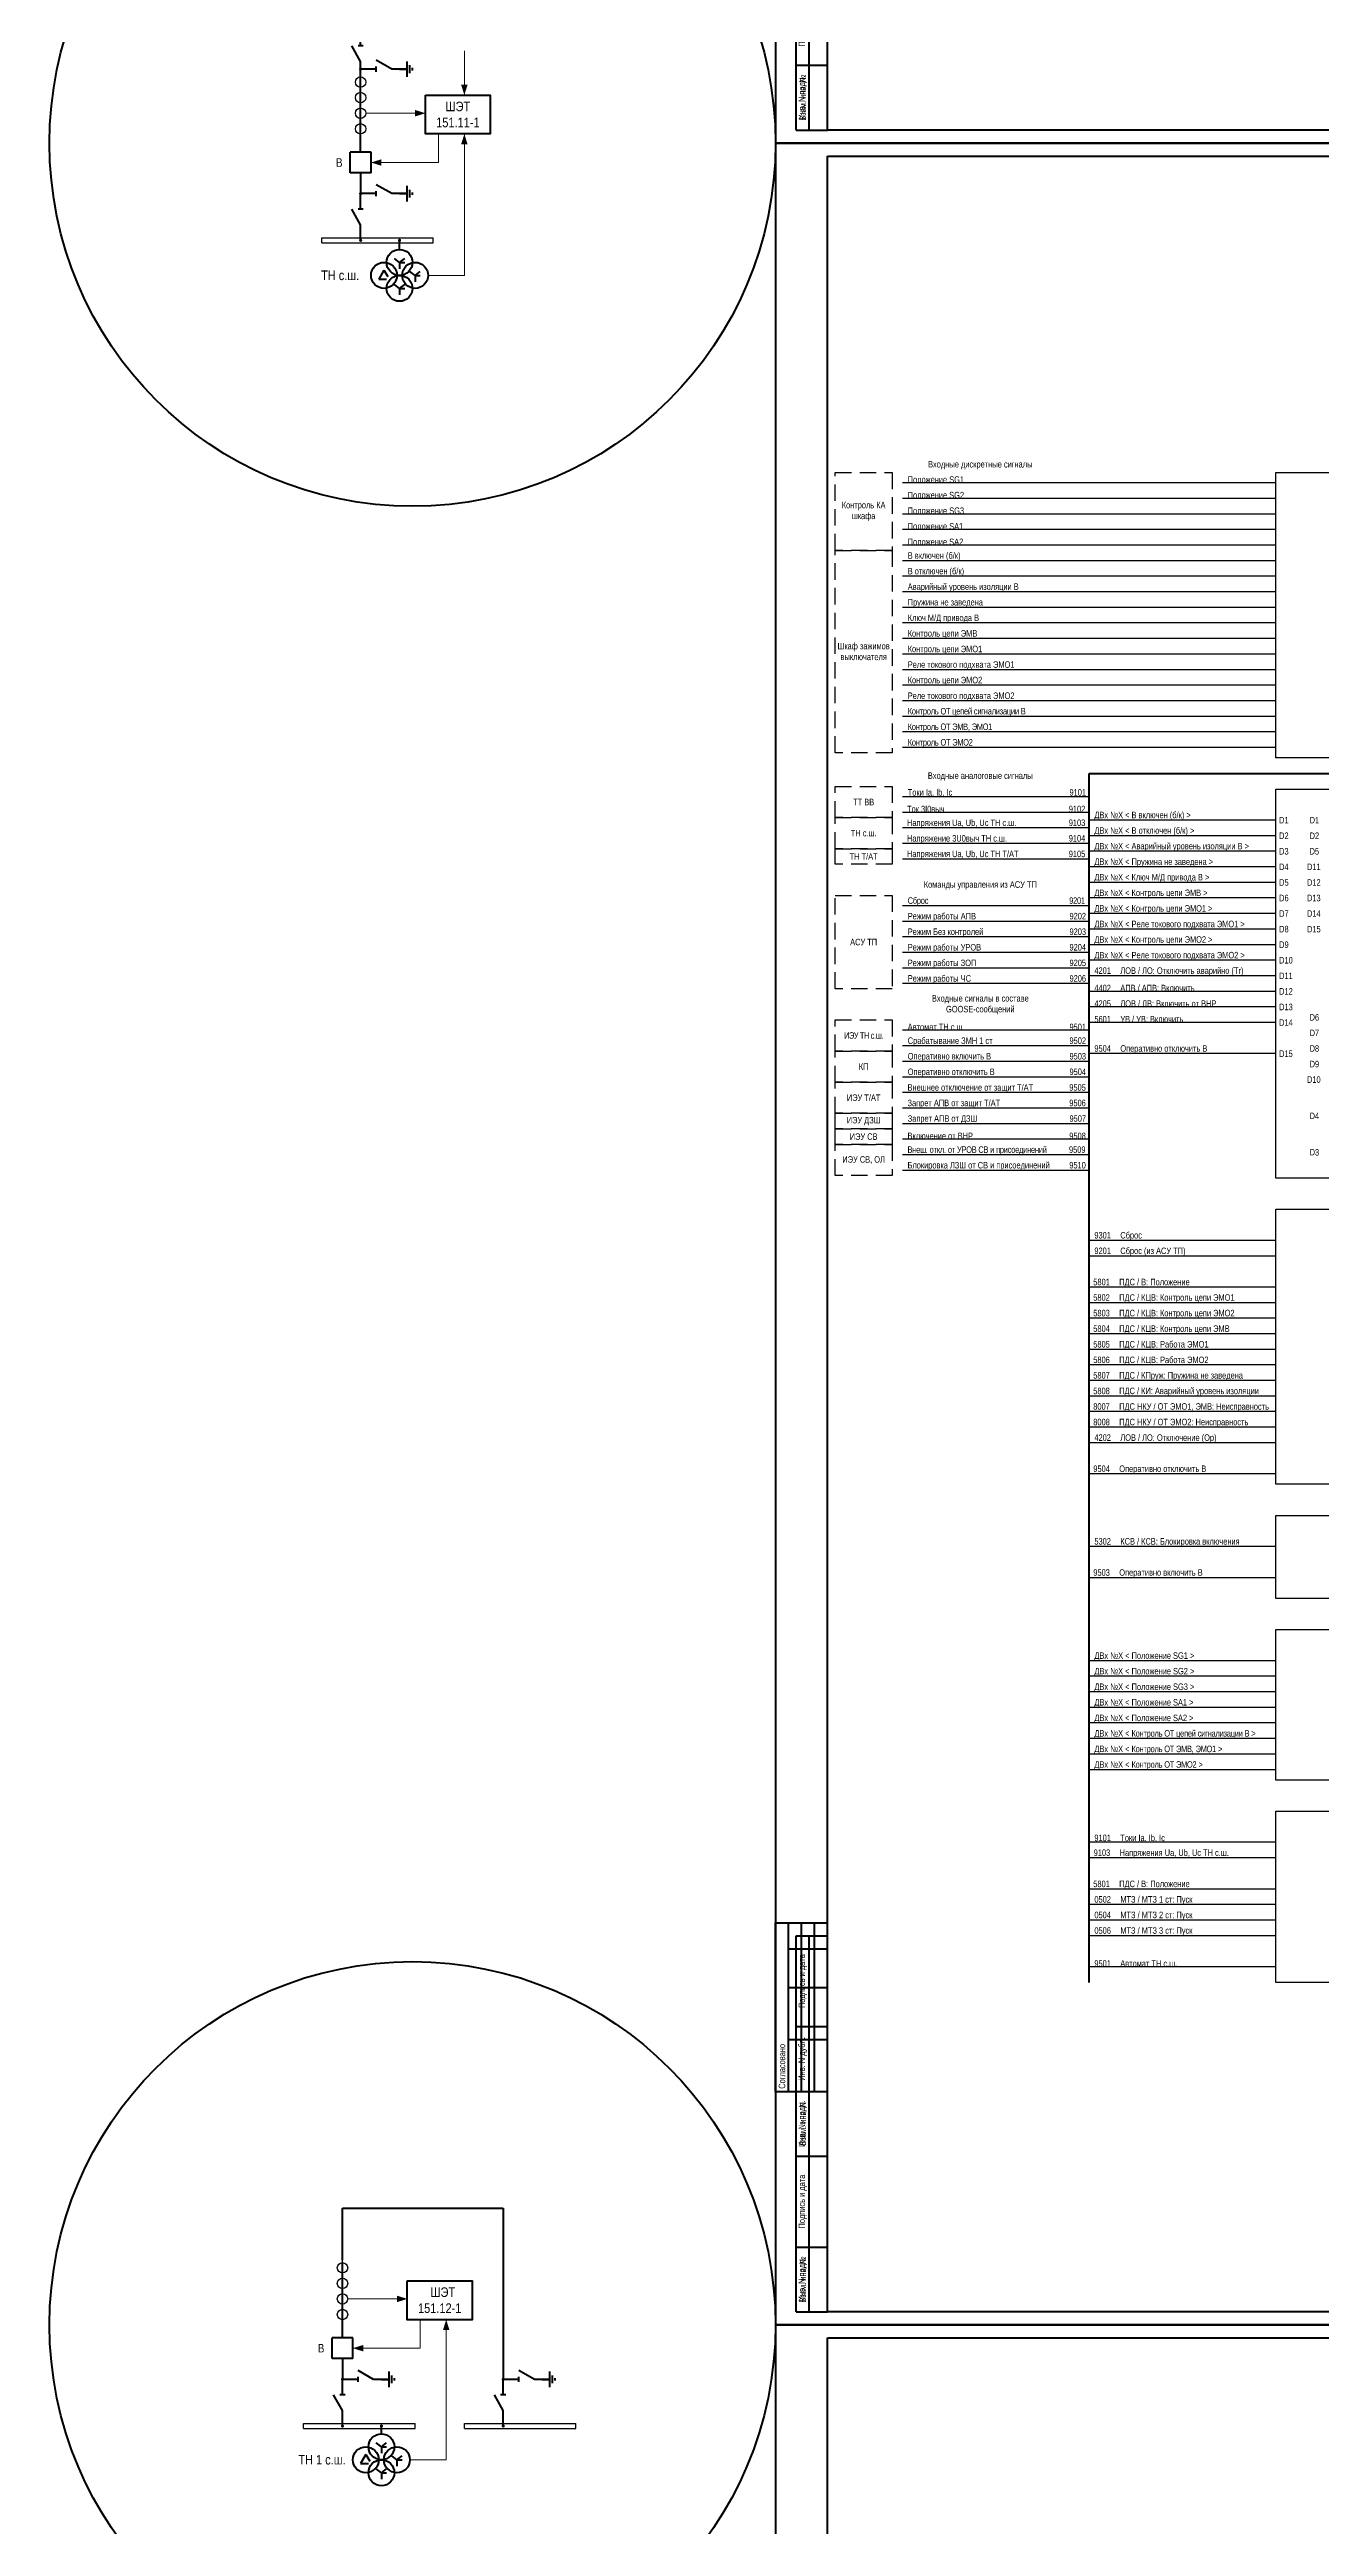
# Model space of a CAD drawing. Header units: millimetres. Extents: x 2179 to 12176, y -20554 to -12004.
# Drawn here: x 10410 to 10901, y -13904 to -12949 of the extents above; entities that cross this region are included whole.
import ezdxf
from ezdxf.enums import TextEntityAlignment as Align

# ---------------------------------------------------------------- set-up
doc = ezdxf.new("R2010")
doc.units = ezdxf.units.MM
doc.linetypes.add('штриховая2', pattern=[9.525, 6.35, -3.175])
for name, color, linetype, lineweight in [('GOOSE', 224, 'Continuous', 30), ('MMS', 190, 'Continuous', 30), ('Внутренняя шина', 4, 'Continuous', 70), ('Вход-Аналоги', 5, 'Continuous', 30), ('Дискретные входы', 134, 'Continuous', 30), ('Линии связи', 75, 'Continuous', 30), ('Основная', 7, 'Continuous', 30), ('Основная сплошная', 7, 'Continuous', 30), ('Сигналы внутр.', 13, 'Continuous', 30), ('Толстая', 7, 'Continuous', 53), ('Тонкая', 7, 'Continuous', 13)]:
    doc.layers.add(name, color=color, linetype=linetype, lineweight=lineweight)
doc.layers.add('Рамка внешняя', color=8, linetype='Continuous', lineweight=40, plot=False)
doc.styles.add('2.5_Gost_RD', font='ARIALN.TTF', dxfattribs={"height": 2.5})
doc.styles.add('Narrow', font='ARIALN.TTF')
doc.styles.add('Вывод', font='tahoma.ttf', dxfattribs={"height": 2.5})
doc.styles.add('Компонент', font='ARIALN.TTF', dxfattribs={"height": 3.5})
doc.styles.add('Табл дан', font='ARIALN.TTF')

# ---------------------------------------------------------------- blocks, each defined once
blk = doc.blocks.new('*T91')
at = {"color": 0, "linetype": 'ByBlock', "lineweight": 50, "transparency": 16777216}
for p, q in [((0, 0), (0, 85)), ((0, 85), (12, 85)), ((5, 0), (5, 85)), ((12, 0), (12, 85)), ((0, 60), (12, 60)), ((0, 25), (12, 25)), ((0, 0), (12, 0))]:
    blk.add_line(p, q, dxfattribs=at)
at = {"color": 0, "transparency": 16777216, "char_height": 2.5, "attachment_point": 5, "rotation": 90, "style": '2.5_Gost_RD'}
for s, insert, width in [('Инв. № подл.', (2.5, 72.5), 23), ('Подпись и дата', (2.5, 42.5), 33), ('Взам. инв. №', (2.5, 12.5), 23)]:
    blk.add_mtext(s, dxfattribs=dict(at, insert=insert, width=width))
blk = doc.blocks.new('*T92')
at = {"color": 0, "linetype": 'ByBlock', "lineweight": 50, "transparency": 16777216}
for p, q in [((0, 0), (0, 65)), ((0, 65), (20, 65)), ((5, 0), (5, 65)), ((20, 0), (20, 65)), ((5, 55), (20, 55)), ((5, 40), (20, 40)), ((5, 20), (20, 20)), ((0, 0), (20, 0))]:
    blk.add_line(p, q, dxfattribs=at)
at = {"color": 0, "linetype": 'ByBlock', "lineweight": -2, "transparency": 16777216}
for p, q in [((10, 0), (10, 65)), ((15, 0), (15, 65))]:
    blk.add_line(p, q, dxfattribs=at)
at = {"color": 0, "transparency": 16777216, "insert": (2.5, 1), "char_height": 2.5, "width": 63, "attachment_point": 4, "rotation": 90, "style": '2.5_Gost_RD'}
blk.add_mtext('Согласовано', dxfattribs=at)
blk = doc.blocks.new('*T93')
at = {"color": 0, "linetype": 'ByBlock', "lineweight": 50, "transparency": 16777216}
for p, q in [((0, 0), (0, 145)), ((0, 145), (12, 145)), ((5, 0), (5, 145)), ((12, 0), (12, 145)), ((0, 110), (12, 110)), ((0, 85), (12, 85)), ((0, 60), (12, 60)), ((0, 25), (12, 25)), ((0, 0), (12, 0))]:
    blk.add_line(p, q, dxfattribs=at)
at = {"color": 0, "transparency": 16777216, "char_height": 2.5, "attachment_point": 5, "rotation": 90, "style": '2.5_Gost_RD'}
for s, insert, width in [('{\\C256;Подпись и дата}', (2.5, 127.5), 33), ('{\\C256;Инв. N дубл.}', (2.5, 97.5), 23), ('{\\C256;Взам. инв. N}', (2.5, 72.5), 23), ('Подпись и дата', (2.5, 42.5), 33), ('Инв. N подл.', (2.5, 12.5), 23)]:
    blk.add_mtext(s, dxfattribs=dict(at, insert=insert, width=width))
blk = doc.blocks.new('*U90')
blk.add_lwpolyline([(0, 0), (1189, 0), (1189, 841), (0, 841)], close=True)
at = {"lineweight": 50}
blk.add_lwpolyline([(20, 836), (1184, 836), (1184, 5), (20, 5)], close=True, dxfattribs=at)
for name, p in [('*T92', (0, 90)), ('*T93', (8, 5)), ('*T91', (8, 5))]:
    blk.add_blockref(name, p)
at = {"style": '2.5_Gost_RD', "flags": 8}
blk.add_attdef('ФОРМАТ', text='', height=2.5, dxfattribs=at).set_placement((1134, 4), align=Align.TOP_LEFT)
blk = doc.blocks.new('*U66')
at = {"color": 0}
for p, q in [((0, 0), (-8, 0)), ((-8, -8), (-8, 0)), ((0, -8), (0, 0)), ((0, -8), (-8, -8))]:
    blk.add_line(p, q, dxfattribs=at)
at = {"layer": 'Основная', "style": 'Компонент'}
blk.add_attdef('ОУ', text='', height=3.5, dxfattribs=at).set_placement((-15, -3), align=Align.MIDDLE_CENTER)
blk = doc.blocks.new('*U60')
at = {"color": 0}
blk.add_line((0, 0), (6, 3.43), dxfattribs=at)
blk = doc.blocks.new('*U52')
at = {"color": 0}
blk.add_line((0, -1), (0, 1), dxfattribs=at)
blk = doc.blocks.new('*U74')
at = {"color": 0}
for p, q in [((0, 3), (0, 9)), ((0, -9), (0, -3))]:
    blk.add_line(p, q, dxfattribs=at)
at = {"color": 0, "ltscale": 0.25, "rotation": 89.99999999999999}
for name, p in [('*U60', (0, -3)), ('*U52', (0, 3))]:
    blk.add_blockref(name, p, dxfattribs=at)
at = {"layer": 'Основная'}
for tag, height, style, p in [('ОУ', 3.5, 'Компонент', (-12, 0)), ('В1', 2.5, 'Вывод', (2, 7)), ('В2', 2.5, 'Вывод', (2, -7))]:
    blk.add_attdef(tag, text='', height=height, dxfattribs=dict(at, style=style)).set_placement(p, align=Align.MIDDLE_CENTER)
blk = doc.blocks.new('*U135')
at = {"ltscale": 0.25}
blk.add_circle((0, 0), 2, dxfattribs=at)
at = {"layer": 'Основная', "color": 0, "lineweight": -2}
blk.add_line((0, -3), (0, 3), dxfattribs=at)
at = {"layer": 'Основная', "style": 'Компонент'}
blk.add_attdef('ОУ', text='', height=3.5, dxfattribs=at).set_placement((-6, 0), align=Align.MIDDLE_CENTER)
blk = doc.blocks.new('*U156')
at = {"color": 0}
for p, q in [((0, 3), (0, 9)), ((0, -9), (0, -3))]:
    blk.add_line(p, q, dxfattribs=at)
at = {"color": 0, "ltscale": 0.25, "rotation": 89.99999999999999}
for name, p in [('*U60', (0, -3)), ('*U52', (0, 3))]:
    blk.add_blockref(name, p, dxfattribs=at)
at = {"layer": 'Основная'}
for tag, height, style, p in [('ОУ', 3.5, 'Компонент', (-12, 0)), ('В1', 2.5, 'Вывод', (2, 7)), ('В2', 2.5, 'Вывод', (2, -7))]:
    blk.add_attdef(tag, text='', height=height, dxfattribs=dict(at, style=style)).set_placement(p, align=Align.MIDDLE_CENTER)
blk = doc.blocks.new('*U77')
at = {"color": 0}
for p, q in [((-3, 0), (0, 0)), ((0, -3), (0, 3)), ((1, -1.5), (1, 1.5)), ((2, -0.5), (2, 0.5))]:
    blk.add_line(p, q, dxfattribs=at)
blk = doc.blocks.new('*U76')
at = {"color": 0}
for p, q in [((-3, 0), (-9, 0)), ((9, 0), (3, 0))]:
    blk.add_line(p, q, dxfattribs=at)
at = {"color": 0, "ltscale": 0.25, "xscale": -1}
for name, p in [('*U60', (3, 0)), ('*U52', (-3, 0))]:
    blk.add_blockref(name, p, dxfattribs=at)
at = {"layer": 'Основная'}
for tag, height, style, p in [('ОУ', 3.5, 'Компонент', (0, 12)), ('В1', 2.5, 'Вывод', (-7, -2)), ('В2', 2.5, 'Вывод', (7, -2))]:
    blk.add_attdef(tag, text='', height=height, dxfattribs=dict(at, style=style)).set_placement(p, align=Align.MIDDLE_CENTER)
blk = doc.blocks.new('*U155')
at = {"color": 0, "lineweight": -2}
for p, q in [((0, 0), (43, 0)), ((0, -2), (0, 0)), ((43, -2), (43, 0)), ((0, -2), (43, -2))]:
    blk.add_line(p, q, dxfattribs=at)
at = {"layer": 'Основная', "style": 'Компонент'}
blk.add_attdef('ОШ', text='', height=3.5, dxfattribs=at).set_placement((6, 4), align=Align.MIDDLE_CENTER)
blk = doc.blocks.new('*U137')
at = {"color": 0, "ltscale": 0.35}
for p, q in [((0, 2), (-2, -1.5)), ((0, 2), (1.5, -0.5)), ((-2, -1.5), (1, -1.5))]:
    blk.add_line(p, q, dxfattribs=at)
blk.add_circle((0, 0), 5, dxfattribs=at)
at = {"ltscale": 0.35, "style": 'Компонент'}
blk.add_attdef('ОУ', text='', height=3.5, dxfattribs=at).set_placement((-3, 10), align=Align.MIDDLE_CENTER)
blk = doc.blocks.new('*U138')
at = {"color": 0, "ltscale": 0.35}
for q in [(-2, 1.5), (2, 1.5), (2, 0), (0, -2.5)]:
    blk.add_line((0, 0), q, dxfattribs=at)
blk.add_circle((0, 0), 5, dxfattribs=at)
at = {"ltscale": 0.35, "style": 'Компонент'}
blk.add_attdef('ОУ', text='', height=3.5, dxfattribs=at).set_placement((0, 8), align=Align.MIDDLE_CENTER)
blk = doc.blocks.new('*T16')
at = {"color": 0, "linetype": 'ByBlock', "lineweight": 50, "transparency": 16777216}
for p, q in [((0, 0), (0, 85)), ((0, 85), (12, 85)), ((5, 0), (5, 85)), ((12, 0), (12, 85)), ((0, 60), (12, 60)), ((0, 25), (12, 25)), ((0, 0), (12, 0))]:
    blk.add_line(p, q, dxfattribs=at)
at = {"color": 0, "transparency": 16777216, "char_height": 2.5, "attachment_point": 5, "rotation": 90, "style": '2.5_Gost_RD'}
for s, insert, width in [('Инв. № подл.', (2.5, 72.5), 23), ('Подпись и дата', (2.5, 42.5), 33), ('Взам. инв. №', (2.5, 12.5), 23)]:
    blk.add_mtext(s, dxfattribs=dict(at, insert=insert, width=width))
blk = doc.blocks.new('*T18')
at = {"color": 0, "linetype": 'ByBlock', "lineweight": 50, "transparency": 16777216}
for p, q in [((0, 0), (0, 145)), ((0, 145), (12, 145)), ((5, 0), (5, 145)), ((12, 0), (12, 145)), ((0, 110), (12, 110)), ((0, 85), (12, 85)), ((0, 60), (12, 60)), ((0, 25), (12, 25)), ((0, 0), (12, 0))]:
    blk.add_line(p, q, dxfattribs=at)
at = {"color": 0, "transparency": 16777216, "char_height": 2.5, "attachment_point": 5, "rotation": 90, "style": '2.5_Gost_RD'}
for s, insert, width in [('{\\C256;Подпись и дата}', (2.5, 127.5), 33), ('{\\C256;Инв. N дубл.}', (2.5, 97.5), 23), ('{\\C256;Взам. инв. N}', (2.5, 72.5), 23), ('Подпись и дата', (2.5, 42.5), 33), ('Инв. N подл.', (2.5, 12.5), 23)]:
    blk.add_mtext(s, dxfattribs=dict(at, insert=insert, width=width))
blk = doc.blocks.new('*U15')
blk.add_lwpolyline([(0, 0), (1189, 0), (1189, 841), (0, 841)], close=True)
at = {"lineweight": 50}
blk.add_lwpolyline([(20, 836), (1184, 836), (1184, 5), (20, 5)], close=True, dxfattribs=at)
for name in ['*T18', '*T16']:
    blk.add_blockref(name, (8, 5))
at = {"style": '2.5_Gost_RD', "flags": 8}
blk.add_attdef('ФОРМАТ', text='', height=2.5, dxfattribs=at).set_placement((1134, 4), align=Align.TOP_LEFT)

msp = doc.modelspace()

# ---------------------------------------------------------------- linework, layer by layer
at = {"layer": 'Внутренняя шина'}
for points in [[(10811, -13694), (10811, -13228)], [(10811, -13228), (11071, -13228)]]:
    msp.add_lwpolyline(points, dxfattribs=at)
at = {"layer": 'Линии связи', "ltscale": 0.5}
for points in [[(10883, -13116), (10739, -13116)], [(10883, -13122), (10739, -13122)], [(10883, -13128), (10739, -13128)], [(10883, -13134), (10739, -13134)], [(10883, -13140), (10739, -13140)], [(10883, -13146), (10739, -13146)], [(10883, -13152), (10739, -13152)], [(10883, -13158), (10739, -13158)], [(10883, -13164), (10739, -13164)], [(10883, -13170), (10739, -13170)], [(10883, -13176), (10739, -13176)], [(10883, -13182), (10739, -13182)], [(10883, -13188), (10739, -13188)], [(10883, -13194), (10739, -13194)], [(10883, -13200), (10739, -13200)], [(10883, -13206), (10739, -13206)], [(10883, -13212), (10739, -13212)], [(10883, -13218), (10739, -13218)], [(10811, -13237), (10739, -13237)], [(10883, -13246), (10811, -13246)], [(10883, -13252), (10811, -13252)], [(10883, -13258), (10811, -13258)], [(10883, -13264), (10811, -13264)], [(10883, -13270), (10811, -13270)], [(10811, -13279), (10739, -13279)], [(10883, -13276), (10811, -13276)], [(10883, -13282), (10811, -13282)], [(10883, -13288), (10811, -13288)], [(10883, -13294), (10811, -13294)], [(10883, -13300), (10811, -13300)], [(10883, -13306), (10811, -13306)], [(10883, -13312), (10811, -13312)], [(10883, -13318), (10811, -13318)], [(10883, -13324), (10811, -13324)], [(10883, -13336), (10811, -13336)], [(10811, -13339), (10739, -13339)], [(10811, -13345), (10739, -13345)], [(10811, -13363), (10739, -13363)], [(10883, -13426), (10811, -13426)], [(10883, -13432), (10811, -13432)], [(10883, -13438), (10811, -13438)], [(10883, -13444), (10811, -13444)], [(10883, -13450), (10811, -13450)], [(10883, -13456), (10811, -13456)], [(10883, -13462), (10811, -13462)], [(10883, -13468), (10811, -13468)], [(10883, -13486), (10811, -13486)], [(10883, -13498), (10811, -13498)], [(10883, -13570), (10811, -13570)], [(10883, -13576), (10811, -13576)], [(10883, -13582), (10811, -13582)], [(10883, -13588), (10811, -13588)], [(10883, -13594), (10811, -13594)], [(10883, -13600), (10811, -13600)], [(10883, -13606), (10811, -13606)], [(10883, -13612), (10811, -13612)], [(10883, -13640), (10811, -13640)], [(10883, -13658), (10811, -13658)], [(10883, -13664), (10811, -13664)], [(10883, -13670), (10811, -13670)], [(10883, -13676), (10811, -13676)], [(10883, -13688), (10811, -13688)]]:
    msp.add_lwpolyline(points, dxfattribs=at)
at = {"layer": 'Линии связи'}
for points in [[(10811, -13243), (10739, -13243)], [(10811, -13249), (10739, -13249)], [(10811, -13255), (10739, -13255)], [(10811, -13261), (10739, -13261)], [(10811, -13285), (10739, -13285)], [(10811, -13291), (10739, -13291)], [(10811, -13297), (10739, -13297)], [(10811, -13303), (10739, -13303)], [(10811, -13309), (10739, -13309)], [(10811, -13327), (10739, -13327)], [(10811, -13333), (10739, -13333)], [(10811, -13351), (10739, -13351)], [(10811, -13357), (10739, -13357)], [(10811, -13369), (10739, -13369)], [(10811, -13375), (10739, -13375)], [(10811, -13381), (10739, -13381)], [(10883, -13408), (10811, -13408)], [(10883, -13414), (10811, -13414)], [(10883, -13474), (10811, -13474)], [(10883, -13480), (10811, -13480)], [(10883, -13526), (10811, -13526)], [(10883, -13538), (10811, -13538)], [(10883, -13646), (10811, -13646)]]:
    msp.add_lwpolyline(points, dxfattribs=at)
at = {"layer": 'Основная', "ltscale": 0.25, "const_width": 0.6}
for points in [[(10529.7, -13022.5, 1), (10530.3, -13022.5, 1)], [(10544.7, -13022.5, 1), (10545.3, -13022.5, 1)], [(10522.7, -13865, 1), (10523.3, -13865, 1)], [(10537.7, -13865, 1), (10538.3, -13865, 1)], [(10584.7, -13865, 1), (10585.3, -13865, 1)]]:
    msp.add_lwpolyline(points, format="xyb", close=True, dxfattribs=at)
at = {"layer": 'Основная'}
for points in [[(10883, -13112), (10999, -13112), (10999, -13222), (10883, -13222)], [(10883, -13234), (10999, -13234), (10999, -13384), (10883, -13384)], [(10883, -13396), (10999, -13396), (10999, -13502), (10883, -13502)], [(10883, -13514), (10999, -13514), (10999, -13546), (10883, -13546)], [(10883, -13558), (10999, -13558), (10999, -13616), (10883, -13616)], [(10883, -13628), (10999, -13628), (10999, -13694), (10883, -13694)]]:
    msp.add_lwpolyline(points, close=True, dxfattribs=at)
at = {"layer": 'Основная сплошная', "linetype": 'штриховая2'}
for points in [[(10735, -13142), (10713, -13142), (10713, -13112), (10735, -13112)], [(10735, -13220), (10713, -13220), (10713, -13142), (10735, -13142)], [(10735, -13245), (10713, -13245), (10713, -13233), (10735, -13233)], [(10735, -13257), (10713, -13257), (10713, -13245), (10735, -13245)], [(10735, -13263), (10713, -13263), (10713, -13257), (10735, -13257)], [(10735, -13311), (10713, -13311), (10713, -13275), (10735, -13275)], [(10735, -13335), (10713, -13335), (10713, -13323), (10735, -13323)], [(10735, -13347), (10713, -13347), (10713, -13335), (10735, -13335)], [(10735, -13359), (10713, -13359), (10713, -13347), (10735, -13347)], [(10735, -13365), (10713, -13365), (10713, -13359), (10735, -13359)], [(10735, -13371), (10713, -13371), (10713, -13365), (10735, -13365)], [(10735, -13383), (10713, -13383), (10713, -13371), (10735, -13371)]]:
    msp.add_lwpolyline(points, close=True, dxfattribs=at)
at = {"layer": 'Рамка внешняя'}
for centre in [(10550, -12985), (10550, -13826)]:
    msp.add_circle(centre, 140, dxfattribs=at)
at = {"layer": 'Толстая'}
for p, q in [((10530, -12996.5), (10530, -13004.5)), ((10523, -13801), (10523, -13781)), ((10523, -13781), (10585, -13781)), ((10585, -13781), (10585, -13839)), ((10523, -13839), (10523, -13847)), ((10585, -13839), (10585, -13847))]:
    msp.add_line(p, q, dxfattribs=at)
at = {"layer": 'Толстая', "ltscale": 0.25, "const_width": 0.6}
for points in [[(10529.7, -12956.5, 1), (10530.3, -12956.5, 1)], [(10529.7, -13004.5, 1), (10530.3, -13004.5, 1)], [(10522.7, -13847, 1), (10523.3, -13847, 1)], [(10584.7, -13847, 1), (10585.3, -13847, 1)]]:
    msp.add_lwpolyline(points, format="xyb", close=True, dxfattribs=at)
at = {"layer": 'Толстая'}
for points in [[(10530, -12988.5), (10530, -12959.5)], [(10545, -13025), (10545, -13022)], [(10545, -13025.01), (10545, -13022.01)], [(10545, -13026), (10545, -13022.5)], [(10523, -13831), (10523, -13802)], [(10538, -13868), (10538, -13865)], [(10538, -13868), (10538, -13865)], [(10538, -13868.01), (10538, -13865.01)], [(10538, -13868), (10538, -13865.5)]]:
    msp.add_lwpolyline(points, dxfattribs=at)
for points in [[(10555, -12966.5), (10580, -12966.5), (10580, -12981.5), (10555, -12981.5)], [(10548, -13809), (10573, -13809), (10573, -13824), (10548, -13824)]]:
    msp.add_lwpolyline(points, close=True, dxfattribs=at)
at = {"layer": 'Тонкая'}
for p, q in [((10556, -13036), (10570, -13036)), ((10549, -13878), (10563, -13878))]:
    msp.add_line(p, q, dxfattribs=at)
for points in [[(10570, -12949.5), (10570, -12966.5)], [(10532, -12973.5), (10555, -12973.5)], [(10560, -12981.5), (10560, -12992.5), (10534, -12992.5)], [(10570, -13036), (10570, -12981.5)], [(10525, -13816), (10548, -13816)], [(10553, -13824), (10553, -13835), (10527, -13835)], [(10563, -13878), (10563, -13824)]]:
    msp.add_lwpolyline(points, dxfattribs=at)
for points in [[(10570, -12966.5, 0, 2.5, 0), (10570, -12962.5, 0, 0, 0)], [(10555, -12973.5, 0, 2.5, 0), (10551, -12973.5, 0, 0, 0)], [(10570, -12981.5, 0, 2.5, 0), (10570, -12985.5, 0, 0, 0)], [(10534, -12992.5, 0, 2.5, 0), (10538, -12992.5, 0, 0, 0)], [(10548, -13816, 0, 2.5, 0), (10544, -13816, 0, 0, 0)], [(10563, -13824, 0, 2.5, 0), (10563, -13828, 0, 0, 0)], [(10527, -13835, 0, 2.5, 0), (10531, -13835, 0, 0, 0)]]:
    msp.add_lwpolyline(points, format="xyseb", dxfattribs=at)

# ---------------------------------------------------------------- block references
at = {"layer": 'Основная', "ltscale": 0.25}
for name, p in [('*U135', (10530, -12961.5)), ('*U135', (10530, -12967.5)), ('*U135', (10530, -12973.5)), ('*U135', (10530, -12979.5)), ('*U155', (10515, -13021.49)), ('*U135', (10523, -13804)), ('*U135', (10523, -13810)), ('*U135', (10523, -13816)), ('*U135', (10523, -13822)), ('*U155', (10508, -13863.99)), ('*U155', (10570, -13863.99))]:
    msp.add_blockref(name, p, dxfattribs=at)
at = {"layer": 'Рамка внешняя'}
for name, p in [('*U15', (10690, -12985)), ('*U90', (10690, -13826)), ('*U15', (10690, -14667))]:
    msp.add_blockref(name, p, dxfattribs=at)
at = {"layer": 'Толстая', "ltscale": 0.25}
for name, p in [('*U74', (10530, -12950.5)), ('*U76', (10539, -12956.5)), ('*U77', (10548, -12956.5)), ('*U66', (10534, -12988.5)), ('*U76', (10539, -13004.5)), ('*U77', (10548, -13004.5)), ('*U156', (10530, -13013.5)), ('*U66', (10527, -13831)), ('*U76', (10532, -13847)), ('*U76', (10594, -13847)), ('*U156', (10523, -13856)), ('*U77', (10541, -13847)), ('*U156', (10585, -13856)), ('*U77', (10603, -13847))]:
    msp.add_blockref(name, p, dxfattribs=at)
at = {"layer": 'Толстая', "ltscale": 0.35}
for name, p in [('*U137', (10539, -13036)), ('*U138', (10545, -13031)), ('*U138', (10551, -13036)), ('*U138', (10545, -13041)), ('*U138', (10538, -13873)), ('*U137', (10532, -13878)), ('*U138', (10538, -13883)), ('*U138', (10544, -13878))]:
    msp.add_blockref(name, p, dxfattribs=at)

# ---------------------------------------------------------------- texts
at = {"layer": 'GOOSE', "char_height": 2.5, "attachment_point": 7, "style": 'Narrow'}
for s, insert, width in [('Автомат ТН с.ш.^I^I^I^I   9501^I', (10741, -13327), 70), ('Срабатывание {\\A1;ЗМН 1 ст^I^I^I   }9502^I', (10741, -13333), 70), ('9504^IОперативно отключить В', (10813, -13336), 48.0151), ('\\pt40,50,60,70;Запрет АПВ от защит Т/АТ^I^I^I   9506^I', (10740.93, -13357), 70.0735), ('Внешнее отключение от защит Т/АТ^I   ^I   9505^I', (10740.93, -13351), 70.0735), ('Запрет АПВ от ДЗШ^I^I^I^I   9507', (10741, -13363), 70), ('\\pt30,40,50,60,70;Включение от ВНР^I^I^I^I   9508^I', (10740.93, -13369), 70.0735), ('{\\T0.95;Внеш. откл. от УРОВ СВ и присоединений^I   }9509^I', (10740.93, -13375), 70.0735), ('Блокировка ЛЗШ от СВ и присоединений^I   9510^I', (10740.93, -13381), 70.0735), ('\\A1;  9504{\\A0;^I  Оперативно отключить В\\A1;\\H1x;^I^I }', (10811, -13498), 70), ('\\A1;  9503{\\A0;^I  Оперативно включить В}^I^I ', (10811, -13538), 70), ('9501^IАвтомат ТН с.ш.', (10813, -13688), 48)]:
    msp.add_mtext(s, dxfattribs=dict(at, insert=insert, width=width))
at = {"layer": 'GOOSE', "ltscale": 0.5, "char_height": 2.5, "width": 70, "attachment_point": 7, "style": 'Narrow'}
for s, insert in [('Оперативно включить В^I^I   ^I   9503^I', (10741, -13339)), ('Оперативно отключить В^I^I   ^I   9504^I', (10741, -13345))]:
    msp.add_mtext(s, dxfattribs=dict(at, insert=insert))
at = {"layer": 'MMS', "char_height": 2.5, "attachment_point": 7, "style": 'Narrow'}
for s, insert, width in [('{\\T0.95;Сброс^I^I^I^I^I^I   9201^I}', (10741, -13279), 70), ('Режим работы АПВ^I^I^I^I   9202^I', (10741, -13285), 70), ('Режим Без контролей^I^I^I   ^I   9203^I', (10741, -13291), 70), ('Режим работы УРОВ^I^I^I^I   9204^I', (10741, -13297), 70), ('Режим работы ЗОП^I^I^I^I   9205^I', (10741, -13303), 70), ('Режим работы ЧС^I^I   ^I^I   9206^I', (10741, -13309), 70), ('9301^IСброс', (10813, -13408), 58), ('9201^IСброс (из АСУ ТП)', (10813, -13414), 58)]:
    msp.add_mtext(s, dxfattribs=dict(at, insert=insert, width=width))
at = {"layer": 'Вход-Аналоги', "char_height": 2.5, "attachment_point": 7, "style": 'Narrow'}
for s, insert, width in [('Ток 3I0выч^I^I^I^I^I   9102', (10740.73, -13243), 70.2651), ('Токи Ia, Ib, Ic^I^I^I^I^I   9101', (10741, -13237), 70), ('Напряжения Ua, Ub, Uc ТН с.ш.^I^I   9103^I', (10740.73, -13249), 70.2651), ('Напряжение 3U0выч ТН с.ш.^I^I^I   9104^I', (10740.73, -13255), 70.2651), ('Напряжения Ua, Ub, Uc ТН Т/АТ^I   ^I   9105^I', (10740.73, -13261), 70.2651), ('9103^IНапряжения Ua, Ub, Uc ТН с.ш.', (10812.73, -13646), 53.2651), ('9101^IТоки Ia, Ib, Ic', (10813, -13640), 48)]:
    msp.add_mtext(s, dxfattribs=dict(at, insert=insert, width=width))
at = {"layer": 'Дискретные входы', "ltscale": 0.5, "char_height": 2.5, "width": 70, "attachment_point": 7, "style": 'Narrow'}
for s, insert in [('Положение SG1', (10741, -13116)), ('Положение SG2', (10741, -13122)), ('Положение SG3', (10741, -13128)), ('\\A1;Положение SA1', (10741, -13134)), ('\\A1;Положение SA2', (10741, -13140)), ('В включен (б/к)', (10741, -13146)), ('\\pt10;Аварийный уровень изоляции В', (10741, -13158)), ('В отключен (б/к)', (10741, -13152)), ('\\pt10;Пружина не заведена', (10741, -13164)), ('\\pt10;Ключ М/Д привода В', (10741, -13170)), ('Контроль цепи ЭМВ', (10741, -13176)), ('Контроль цепи ЭМО1', (10741, -13182)), ('Реле токового подхвата ЭМО1', (10741, -13188)), ('Контроль цепи ЭМО2', (10741, -13194)), ('Реле токового подхвата ЭМО2', (10741, -13200)), ('\\A1;{\\T0.95;Контроль ОТ цепей сигнализации В}', (10741, -13206)), ('\\A1;{\\T0.95;Контроль ОТ ЭМВ, ЭМО1}', (10741, -13212)), ('\\A1;{\\T0.95;Контроль ОТ ЭМО2}', (10741, -13218))]:
    msp.add_mtext(s, dxfattribs=dict(at, insert=insert))
at = {"layer": 'Основная', "style": 'Narrow'}
for p in [(10523, -12992.5), (10516, -13835)]:
    msp.add_text('В', height=3.3, dxfattribs=at).set_placement(p, align=Align.MIDDLE_RIGHT)
at = {"layer": 'Основная', "style": 'Табл дан'}
for s, p in [('D1', (10884.25, -13246)), ('D2', (10884.25, -13252)), ('D1', (10896, -13246)), ('D2', (10896, -13252)), ('D3', (10884.25, -13258)), ('D5', (10896, -13258)), ('D4', (10884.25, -13264)), ('D5', (10884.25, -13270)), ('D11', (10895, -13264)), ('D12', (10895, -13270)), ('D6', (10884.25, -13276)), ('D13', (10895, -13276)), ('D7', (10884.25, -13282)), ('D8', (10884.25, -13288)), ('D14', (10895, -13282)), ('D15', (10895, -13288)), ('D9', (10884.25, -13294)), ('D10', (10884.25, -13300)), ('D11', (10884.25, -13306)), ('D12', (10884.25, -13312)), ('D13', (10884.25, -13318)), ('D14', (10884.25, -13324)), ('D6', (10896, -13322)), ('D7', (10896, -13328)), ('D15', (10884.25, -13336)), ('D8', (10896, -13334)), ('D10', (10895, -13346)), ('D9', (10896, -13340)), ('D4', (10896, -13360)), ('D3', (10896, -13374))]:
    msp.add_text(s, height=2.5, dxfattribs=at).set_placement(p, align=Align.MIDDLE_LEFT)
at = {"layer": 'Основная', "style": 'Narrow'}
for s, insert, char_height, width, attachment_point in [('ШЭТ^J151.11-1', (10567.5, -12974), 3.7, 25, 5), (' ТН с.ш.', (10521.5, -13036), 3.7, 49, 5), ('\\pt55;Входные дискретные сигналы', (10769, -13110.81), 2.5, 60, 8), ('\\pt55;Входные аналоговые сигналы', (10769, -13230.81), 2.5, 60, 8), ('\\pt55;Команды управления из АСУ ТП', (10769, -13272.81), 2.5, 60, 8), ('\\pt55;Входные сигналы в составе GOOSE-сообщений', (10769, -13320.81), 2.5, 60, 8), ('  ШЭТ 151.12-1', (10560.5, -13816.5), 3.7, 25, 5), (' ТН 1 с.ш.', (10514.5, -13878), 3.7, 49, 5)]:
    msp.add_mtext(s, dxfattribs=dict(at, insert=insert, char_height=char_height, width=width, attachment_point=attachment_point))
at = {"layer": 'Основная сплошная', "char_height": 2.5, "width": 22, "attachment_point": 5, "style": 'Narrow'}
for s, insert in [('\\pt55;Контроль КА шкафа', (10724, -13127)), ('\\pt55;Шкаф зажимов выключателя', (10724, -13181)), ('\\pt55;ТТ ВВ', (10724, -13239)), ('\\pt55;ТН с.ш.', (10724, -13251)), ('\\pt55;ТН Т/АТ', (10724, -13260)), ('\\pt55;АСУ ТП', (10724, -13293)), ('\\pt55;{\\T0.9;ИЭУ ТН с.ш.}', (10724, -13329)), ('\\pt55;КП', (10724, -13341)), ('\\pt55;ИЭУ Т/АТ', (10724, -13353)), ('\\pt55;ИЭУ ДЗШ', (10724, -13362)), ('\\pt55;ИЭУ СВ, ОЛ', (10724, -13377)), ('\\pt55;ИЭУ СВ', (10724, -13368))]:
    msp.add_mtext(s, dxfattribs=dict(at, insert=insert))
at = {"layer": 'Сигналы внутр.', "ltscale": 0.5, "char_height": 2.5, "attachment_point": 7, "style": 'Narrow'}
for s, insert, width in [('ДВх №X < В включен (б/к) >', (10813, -13246), 58), ('ДВх №X < В отключен (б/к) >', (10813, -13252), 58), ('\\pt10;ДВх №X < Аварийный уровень изоляции В >', (10813, -13258), 70), ('\\pt10;ДВх №X < Пружина не заведена >', (10813, -13264), 58), ('ДВх №X < Ключ М/Д привода В >', (10813, -13270), 58), ('ДВх №X < Контроль цепи ЭМВ >', (10813, -13276), 58), ('ДВх №X < Контроль цепи ЭМО1 >', (10813, -13282), 58), ('ДВх №X < Реле токового подхвата ЭМО1 >', (10813, -13288), 58), ('ДВх №X < Контроль цепи ЭМО2 >', (10813, -13294), 58), ('ДВх №X < Реле токового подхвата ЭМО2 >', (10813, -13300), 58), ('\\A1;4201^IЛОВ / ЛО: Отключить аварийно (Tr)', (10813, -13306), 70), ('4402^IАПВ / АПВ: Включить', (10813, -13312), 58), ('4205^IЛОВ / ЛВ: Включить от ВНР', (10813, -13318), 58), ('4202^IЛОВ / ЛО: Отключение (Op)', (10813, -13486), 58), ('ДВх №X < Положение SG1 >^I', (10813, -13570), 70), ('ДВх №X < Положение SG2 >', (10813, -13576), 70), ('ДВх №X < Положение SG3 >^I^I^I', (10813, -13582), 70), ('ДВх №X < {\\A1;Положение SA1 > ^I}', (10813, -13588), 70), ('ДВх №X < {\\A1;Положение SA2 > ^I^I^I^I   }', (10813, -13594), 70), ('ДВх №X < {\\A1;\\T0.95;Контроль ОТ цепей сигнализации В\\T1; >  }', (10813, -13600), 70), ('ДВх №X < {\\A1;\\T0.95;Контроль ОТ ЭМВ, ЭМО1\\T1; >}', (10813, -13606), 70), ('ДВх №X < {\\A1;\\T0.95;Контроль ОТ ЭМО2\\T1; >}', (10813, -13612), 70)]:
    msp.add_mtext(s, dxfattribs=dict(at, insert=insert, width=width))
at = {"layer": 'Сигналы внутр.', "char_height": 2.5, "attachment_point": 7}
for s, insert, width, style in [('5601^IУВ / УВ: Включить', (10813, -13324), 48.0151, 'Narrow'), ('5801^IПДС / В: Положение^I', (10812.57, -13426), 70.43, 'Табл дан'), ('5802^IПДС / КЦВ: Контроль цепи ЭМО1', (10812.57, -13432), 70.43, 'Табл дан'), ('5803^IПДС / КЦВ: Контроль цепи ЭМО2', (10812.57, -13438), 70.43, 'Табл дан'), ('5804^IПДС / КЦВ: Контроль цепи ЭМВ', (10812.57, -13444), 70.43, 'Табл дан'), ('5805^IПДС / КЦВ: Работа ЭМО1', (10812.57, -13450), 70.43, 'Табл дан'), ('5806^IПДС / КЦВ: Работа ЭМО2 ', (10812.57, -13456), 70.43, 'Табл дан'), ('5807^IПДС / КПруж: Пружина не заведена', (10812.57, -13462), 70.43, 'Табл дан'), ('5808^IПДС / КИ: Аварийный уровень изоляции', (10812.57, -13468), 70.43, 'Табл дан'), ('\\A1;8007{\\A0;\\T0.95;^I\\T1;ПДС НКУ / ОТ ЭМО1, ЭМВ: Неисправность}', (10812.57, -13474), 70.43, 'Табл дан'), ('\\A1;8008{\\A0;^IПДС НКУ / ОТ ЭМО2: Неисправность\\A1;\\H1x;^I   }', (10812.57, -13480), 70.43, 'Табл дан'), ('5302^IКСВ / КСВ: Блокировка включения', (10813, -13526), 70, 'Narrow'), ('5801^IПДС / В: Положение', (10812.57, -13658), 41, 'Табл дан'), ('0502^IМТЗ / {\\A1;МТЗ 1 ст: Пуск}', (10813, -13664), 58, 'Narrow'), ('0504^IМТЗ / {\\A1;МТЗ 2 ст: Пуск}', (10813, -13670), 58, 'Narrow'), ('0506^IМТЗ / {\\A1;МТЗ 3 ст: Пуск}', (10813, -13676), 58, 'Narrow')]:
    msp.add_mtext(s, dxfattribs=dict(at, insert=insert, width=width, style=style))

doc.saveas('drawing.dxf')
